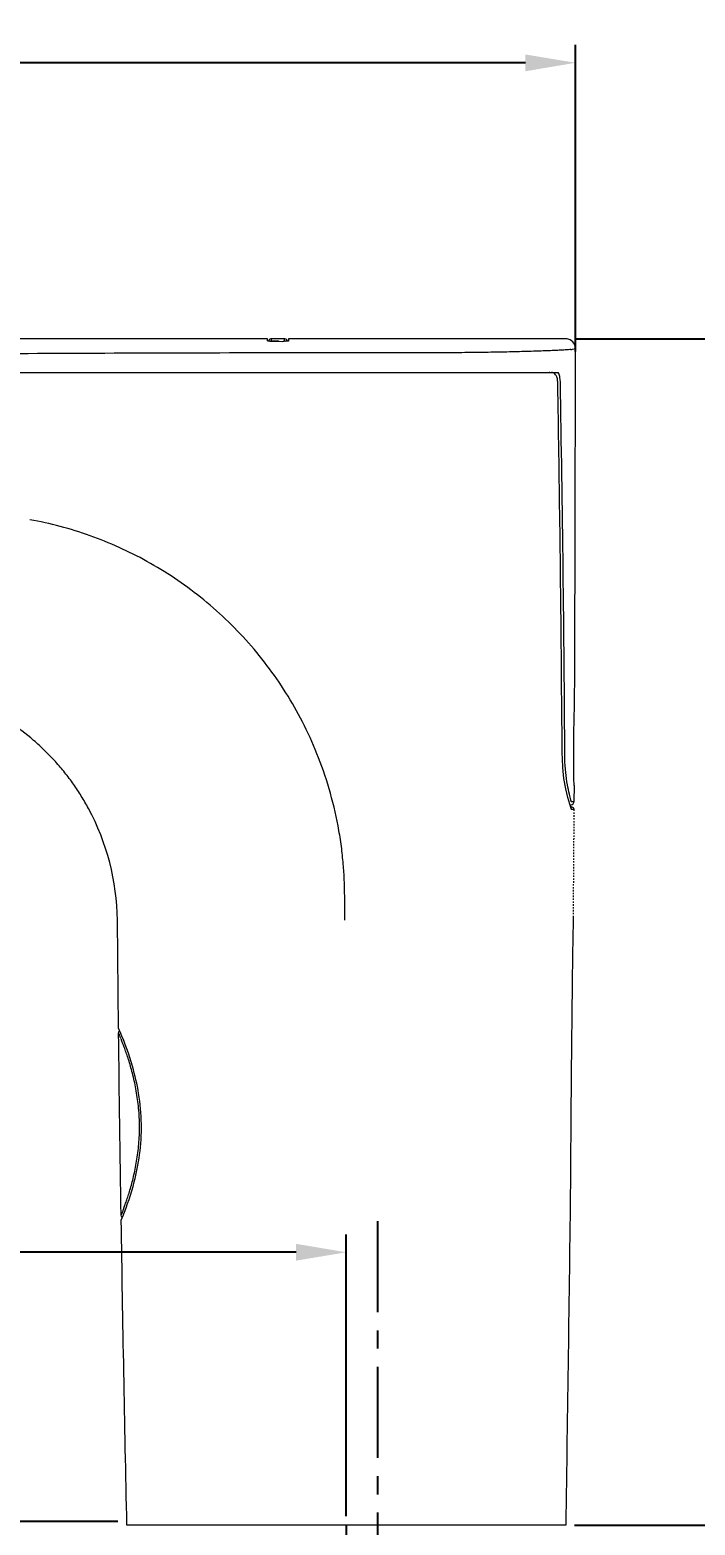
# Model space of a CAD drawing. Header units: millimetres. Extents: x 1613 to 2033, y 365 to 959.
# Drawn here: x 1774.2 to 1820.6, y 732 to 836.2 of the extents above; entities that cross this region are included whole.
import ezdxf

# ---------------------------------------------------------------- set-up
doc = ezdxf.new("R2010")
doc.units = ezdxf.units.MM
doc.header["$LTSCALE"] = 0.1
doc.linetypes.add('CENTERX2', pattern=[101.6, 63.5, -12.7, 12.7, -12.7])
doc.linetypes.add('PDF_IMPORT', pattern=[1, 0.8, -0.2])
doc.layers.add('CENTER', color=1, linetype='CENTERX2')
doc.layers.add('DIM', color=3, linetype='Continuous')
doc.styles.get("Standard").update_dxf_attribs({"font": 'arial.ttf'})
doc.dimstyles.new('ISO-25', dxfattribs={"dimtxt": 3, "dimasz": 3, "dimexe": 1.25, "dimexo": 0.625, "dimgap": 1, "dimtad": 1, "dimtih": 1, "dimtoh": 1, "dimdec": 1, "dimlfac": 1.5, "dimdsep": 46, "dimtxsty": 'Standard', "dimcen": 2.5, "dimclrd": 3, "dimclre": 3, "dimclrt": 256, "dimadec": 0, "dimazin": 0, "dimtfac": 1, "dimtdec": 1, "dimtmove": 0, "dimatfit": 3, "dimfxl": 1, "dimarcsym": 0})

# ---------------------------------------------------------------- blocks, each defined once
blk = doc.blocks.new('*D25')
at = {"layer": 'Defpoints', "color": 0, "transparency": 16777216}
for p in [(1811.54, 814.71), (1855.08, 814.71), (1811.54, 732.04)]:
    blk.add_point(p, dxfattribs=at)
at = {"layer": 'DIM', "color": 3, "lineweight": -2, "transparency": 16777216}
for p, q in [((1812.16, 814.71), (1856.33, 814.71)), ((1855.08, 811.21), (1855.08, 776.13)), ((1855.08, 735.54), (1855.08, 770.62)), ((1812.16, 732.04), (1856.33, 732.04))]:
    blk.add_line(p, q, dxfattribs=at)
at = {"layer": 'DIM', "color": 3, "transparency": 16777216}
for points in [[(1854.5, 811.21), (1855.66, 811.21), (1855.08, 814.71)], [(1854.5, 735.54), (1855.66, 735.54), (1855.08, 732.04)]]:
    blk.add_solid(points, dxfattribs=at)
at = {"layer": 'DIM', "transparency": 16777216, "insert": (1855.08, 773.37), "char_height": 3.5, "attachment_point": 5}
blk.add_mtext('124', dxfattribs=at)
blk = doc.blocks.new('*D26')
at = {"layer": 'Defpoints', "color": 0, "transparency": 16777216}
for p in [(1720.18, 797.32), (1739.14, 797.32), (1780.95, 732.3)]:
    blk.add_point(p, dxfattribs=at)
at = {"layer": 'DIM', "color": 3, "lineweight": -2, "transparency": 16777216}
for p, q in [((1738.51, 797.32), (1718.93, 797.32)), ((1720.18, 793.82), (1720.18, 767.6)), ((1720.18, 735.8), (1720.18, 762.02)), ((1780.33, 732.3), (1718.93, 732.3))]:
    blk.add_line(p, q, dxfattribs=at)
at = {"layer": 'DIM', "color": 3, "transparency": 16777216}
for points in [[(1719.6, 793.82), (1720.76, 793.82), (1720.18, 797.32)], [(1719.6, 735.8), (1720.76, 735.8), (1720.18, 732.3)]]:
    blk.add_solid(points, dxfattribs=at)
at = {"layer": 'DIM', "transparency": 16777216, "insert": (1720.18, 764.81), "char_height": 3.5, "attachment_point": 5}
blk.add_mtext('98', dxfattribs=at)
blk = doc.blocks.new('*D27')
at = {"layer": 'Defpoints', "color": 0, "transparency": 16777216}
for p in [(1738.92, 797.41), (1796.25, 751.05), (1796.25, 732.04)]:
    blk.add_point(p, dxfattribs=at)
at = {"layer": 'DIM', "color": 3, "lineweight": -2, "transparency": 16777216}
for p, q in [((1738.92, 796.79), (1738.92, 749.8)), ((1796.25, 732.66), (1796.25, 752.3)), ((1742.42, 751.05), (1764.08, 751.05)), ((1792.75, 751.05), (1771.09, 751.05))]:
    blk.add_line(p, q, dxfattribs=at)
at = {"layer": 'DIM', "color": 3, "transparency": 16777216}
for points in [[(1742.42, 751.64), (1742.42, 750.47), (1738.92, 751.05)], [(1792.75, 751.64), (1792.75, 750.47), (1796.25, 751.05)]]:
    blk.add_solid(points, dxfattribs=at)
at = {"layer": 'DIM', "transparency": 16777216, "insert": (1767.58, 751.05), "char_height": 3.5, "attachment_point": 5}
blk.add_mtext('86', dxfattribs=at)
blk = doc.blocks.new('*D28')
at = {"layer": 'Defpoints', "color": 0, "transparency": 16777216}
for p in [(1812.23, 833.95), (1715.08, 814.04), (1812.23, 813.2)]:
    blk.add_point(p, dxfattribs=at)
at = {"layer": 'DIM', "color": 3, "lineweight": -2, "transparency": 16777216}
for p, q in [((1715.08, 814.66), (1715.08, 835.2)), ((1812.23, 813.82), (1812.23, 835.2)), ((1718.58, 833.95), (1758.94, 833.95)), ((1808.73, 833.95), (1768.37, 833.95))]:
    blk.add_line(p, q, dxfattribs=at)
at = {"layer": 'DIM', "color": 3, "transparency": 16777216}
for points in [[(1718.58, 834.53), (1718.58, 833.36), (1715.08, 833.95)], [(1808.73, 834.53), (1808.73, 833.36), (1812.23, 833.95)]]:
    blk.add_solid(points, dxfattribs=at)
at = {"layer": 'DIM', "transparency": 16777216, "insert": (1763.66, 833.95), "char_height": 3.5, "attachment_point": 5}
blk.add_mtext('145', dxfattribs=at)

msp = doc.modelspace()

# ---------------------------------------------------------------- linework, layer by layer
at = {"lineweight": 18}
for points in [[(1755.21, 793.591, -0.0000002), (1751.943, 794.465, -0.0008443)], [(1790.752, 814.706), (1753.742, 814.704), (1715.753, 814.706, 0.5565299), (1715.154, 813.74), (1715.78, 812.475, 0.2847449), (1715.961, 812.364), (1810.542, 812.364), (1811.015, 812.364)], [(1811.906, 813.968, -0.0081266), (1811.736, 813.952, -0.0057637), (1811.494, 813.936, -0.0022375), (1811.183, 813.917, -0.0019295), (1810.804, 813.899, -0.0015759), (1810.361, 813.88, -0.0019265), (1809.286, 813.842, -0.0016046), (1807.992, 813.806, -0.0014228), (1806.528, 813.776, -0.0017561), (1804.929, 813.754, -0.0016589), (1803.239, 813.74, -0.0012544), (1798.779, 813.728), (1796.135, 813.728, 0.0015684), (1774.731, 813.679, -0.0008578), (1753.53, 813.579, 0.0002889), (1746.26, 813.558, 0.0003848), (1738.99, 813.53)], [(1791.016, 814.706), (1790.997, 814.705), (1790.927, 814.686), (1790.869, 814.642), (1790.83, 814.581), (1790.828, 814.57, 0.0104086), (1790.91, 814.553), (1791.573, 814.539), (1791.815, 814.537, -0.0000279), (1791.949, 814.548), (1791.949, 814.706), (1791.015, 814.706), (1791.015, 814.562, 0.0683021), (1790.964, 814.556)], [(1811.818, 782.291), (1811.689, 782.749), (1811.544, 783.354), (1811.417, 784.065), (1811.332, 784.84), (1811.308, 785.43, -0.002158), (1811.241, 792.175, 0.0021967), (1810.982, 811.592), (1810.979, 811.724, 0.0685991), (1810.937, 811.999)], [(1811.895, 782.563, -0.0012246), (1811.797, 782.976, -0.0125955), (1811.661, 783.637, -0.0173209), (1811.538, 784.484, -0.0253367), (1811.481, 785.449, 0.0028741), (1811.163, 811.732, 0.0527414), (1811.121, 812.088)], [(1812.118, 783.58), (1812.116, 783.673, -0.0135179), (1812.146, 788.846), (1812.149, 788.936), (1812.164, 791.86), (1812.203, 801.95), (1812.226, 812.364)], [(1796.135, 774.441), (1796.135, 775.861, 0.0078543), (1796.116, 776.841, 0.0106602), (1796.05, 777.956, 0.010939), (1795.925, 779.171, 0.0120908), (1795.733, 780.449, 0.0244317), (1795.138, 783.049, 0.0241468), (1794.317, 785.517, 0.0233406), (1793.327, 787.751, 0.0215983), (1792.188, 789.802, 0.0434221), (1789.44, 793.515, 0.0429231), (1786.088, 796.697, 0.0419798), (1782.355, 799.203, 0.0408979), (1778.391, 800.988, 0.0204537), (1776.305, 801.637, 0.0206064), (1774.2, 802.106)], [(1812.052, 774.465), (1812.026, 772.621, 0.001956), (1811.865, 755.817, -0.0009125), (1811.537, 732.039), (1780.958, 732.039, -0.0013495), (1780.563, 753.29), (1780.635, 753.463, -0.23304), (1780.558, 753.638, -0.0008819), (1780.38, 766.323, -0.2389417), (1780.454, 766.497), (1780.376, 766.678), (1780.292, 774.201, 0.122174), (1778.279, 781.982, 0.0145037), (1777.779, 782.848, 0.0153018), (1777.235, 783.674, 0.0155812), (1776.637, 784.471, 0.0155329), (1775.975, 785.248, 0.0150135), (1775.244, 786.007, 0.0157998), (1774.458, 786.727, 0.0314378), (1772.781, 787.991, 0.0159424)], [(1811.871, 782.108), (1811.907, 782.108, -0.126043), (1812.006, 782.082, -0.1406371), (1812.08, 782.007, -0.1367278), (1812.108, 781.906), (1811.945, 781.906)], [(1780.535, 765.948, 0.006117), (1780.495, 766.045, 0.0101724), (1780.461, 766.128, 0.008541), (1780.432, 766.198)], [(1780.673, 753.557, 0.0320905), (1781.466, 755.952, 0.0295732), (1781.839, 757.845, 0.036925), (1781.967, 759.983, 0.0365865), (1781.775, 762.123, 0.0288409), (1781.349, 764.011, 0.0312053), (1780.493, 766.407)], [(1780.746, 754.128, 0.0031813), (1780.843, 754.393, 0.0046407), (1780.955, 754.708, 0.0040207), (1781.075, 755.074, 0.0066822), (1781.201, 755.486, 0.0152897), (1781.448, 756.442, 0.0171971), (1781.659, 757.538, 0.020391), (1781.799, 758.738, 0.022841), (1781.838, 759.995, 0.0228443), (1781.761, 761.249, 0.0199202), (1781.584, 762.442, 0.0168489), (1781.343, 763.532, 0.0073031), (1781.208, 764.027, 0.007464), (1781.07, 764.482, 0.005116), (1780.934, 764.892, 0.0057093), (1780.803, 765.257, 0.0038889), (1780.685, 765.572, 0.0022913), (1780.58, 765.836)], [(1780.634, 753.834, 0.0086994), (1780.607, 753.764, 0.0111741), (1780.586, 753.71)]]:
    msp.add_lwpolyline(points, format="xyb", dxfattribs=at)
for points in [[(1790.75, 814.563), (1790.752, 814.707)], [(1791.015, 814.562), (1791.067, 814.559), (1791.043, 814.555)], [(1791.514, 814.55), (1791.067, 814.559)], [(1792.143, 814.542), (1792.135, 814.58), (1792.097, 814.641), (1792.04, 814.685), (1791.971, 814.705), (1791.949, 814.706)], [(1792.213, 814.707), (1792.216, 814.548)], [(1811.558, 814.706), (1792.213, 814.706)], [(1812.228, 814.036), (1812.221, 814.127), (1812.157, 814.337), (1812.028, 814.514), (1811.849, 814.641), (1811.638, 814.702), (1811.558, 814.707)], [(1812.003, 813.983), (1812.228, 814.037)], [(1812.226, 812.364), (1812.228, 814.03)], [(1810.388, 812.364), (1810.387, 812.364)], [(1810.423, 812.362), (1810.388, 812.364)], [(1810.542, 812.364), (1810.542, 812.364)], [(1812.118, 783.581), (1812.111, 782.442), (1811.949, 782.442)], [(1811.884, 782.063), (1811.885, 782.061), (1811.818, 782.291)], [(1811.832, 782.242), (1811.91, 782.242), (1811.994, 782.26), (1812.062, 782.311), (1812.103, 782.387), (1812.111, 782.442)], [(1811.887, 782.054), (1811.884, 782.063)], [(1796.135, 774.2), (1796.135, 774.441)], [(1811.865, 755.817), (1811.865, 755.805)]]:
    msp.add_lwpolyline(points, dxfattribs=at)
at = {"linetype": 'PDF_IMPORT', "lineweight": 18, "ltscale": 0.109656}
msp.add_lwpolyline([(1812.107, 781.906), (1812.052, 774.465)], dxfattribs=at)
at = {"lineweight": 18}
for centre, radius, start, end in [((1810.541, 812.019), 0.346, 62.79916, 90.08193), ((1780.264, 766.227), 0.143, 18.99214, 26.67517), ((1780.505, 753.672), 0.0615, 334.92791, 345.10588), ((1780.097, 753.888), 0.52, 337.36039, 339.89836)]:
    msp.add_arc(centre, radius, start, end, dxfattribs=at)
for points in [[(1790.761, 814.56), (1790.758, 814.56), (1790.756, 814.561), (1790.752, 814.561)], [(1790.775, 814.558), (1790.77, 814.559), (1790.765, 814.559), (1790.761, 814.56)], [(1790.792, 814.557), (1790.787, 814.558), (1790.78, 814.558), (1790.775, 814.558)], [(1790.843, 814.555), (1790.826, 814.556), (1790.809, 814.556), (1790.792, 814.557)], [(1792.037, 814.539), (1792.013, 814.538), (1791.991, 814.538), (1791.968, 814.537)], [(1792.097, 814.54), (1792.077, 814.54), (1792.057, 814.539), (1792.037, 814.539)], [(1792.148, 814.542), (1792.131, 814.541), (1792.114, 814.541), (1792.097, 814.54)], [(1792.184, 814.544), (1792.172, 814.543), (1792.16, 814.543), (1792.148, 814.542)], [(1792.198, 814.545), (1792.193, 814.545), (1792.189, 814.545), (1792.184, 814.544)], [(1792.207, 814.547), (1792.204, 814.546), (1792.201, 814.546), (1792.198, 814.545)], [(1792.216, 814.548), (1792.211, 814.547), (1792.209, 814.547), (1792.207, 814.547)], [(1811.906, 813.968), (1811.939, 813.971), (1811.972, 813.975), (1812.003, 813.982)], [(1810.835, 812.21), (1810.798, 812.257), (1810.753, 812.299), (1810.699, 812.326)], [(1810.937, 811.999), (1810.915, 812.074), (1810.882, 812.148), (1810.835, 812.21)], [(1811.121, 812.088), (1811.098, 812.184), (1811.064, 812.278), (1811.015, 812.364)], [(1811.896, 782.026), (1811.895, 782.027), (1811.887, 782.054), (1811.887, 782.054)], [(1811.946, 781.906), (1811.946, 781.951), (1811.92, 782.012), (1811.891, 782.047)], [(1811.908, 782.511), (1811.903, 782.527), (1811.896, 782.545), (1811.894, 782.563)], [(1811.896, 782.026), (1811.905, 782.018), (1811.939, 781.906), (1811.945, 781.906)], [(1811.921, 782.472), (1811.916, 782.485), (1811.912, 782.498), (1811.908, 782.511)], [(1811.948, 782.442), (1811.935, 782.443), (1811.928, 782.458), (1811.921, 782.472)], [(1780.38, 766.323), (1780.381, 766.318), (1780.382, 766.317), (1780.383, 766.315)], [(1780.383, 766.315), (1780.384, 766.313), (1780.385, 766.309), (1780.387, 766.306)], [(1780.387, 766.306), (1780.389, 766.3), (1780.391, 766.296), (1780.393, 766.292)], [(1780.4, 766.274), (1780.403, 766.266), (1780.407, 766.26), (1780.409, 766.252)], [(1780.409, 766.252), (1780.417, 766.235), (1780.424, 766.216), (1780.432, 766.198)], [(1780.493, 766.408), (1780.479, 766.437), (1780.467, 766.467), (1780.454, 766.497)], [(1780.535, 765.948), (1780.55, 765.91), (1780.565, 765.873), (1780.58, 765.836)], [(1780.561, 753.646), (1780.56, 753.644), (1780.56, 753.643), (1780.558, 753.64)], [(1780.57, 753.67), (1780.568, 753.666), (1780.566, 753.661), (1780.564, 753.656)], [(1780.577, 753.688), (1780.575, 753.682), (1780.573, 753.676), (1780.57, 753.67)], [(1780.666, 753.917), (1780.656, 753.889), (1780.644, 753.862), (1780.634, 753.834)], [(1780.635, 753.464), (1780.648, 753.495), (1780.66, 753.526), (1780.673, 753.557)], [(1780.704, 754.016), (1780.691, 753.984), (1780.679, 753.95), (1780.666, 753.917)], [(1780.746, 754.128), (1780.732, 754.091), (1780.718, 754.054), (1780.704, 754.016)]]:
    msp.add_open_spline(points, degree=3, dxfattribs=at)
at = {"layer": 'CENTER'}
for p, q in [((1798.426, 753.228), (1798.426, 698.372)), ((1796.247, 732.039), (1796.247, 699.143))]:
    msp.add_line(p, q, dxfattribs=at)
msp.add_arc((1830.298, 726.469), 10, 90, 180, dxfattribs=at)

# ---------------------------------------------------------------- dimensions: what is measured, and where the dimension line sits
at = {"layer": 'DIM'}
dim = msp.add_linear_dim(base=(1812.227, 833.945), p1=(1715.084, 814.037), p2=(1812.227, 813.197), text='145', dimstyle='ISO-25', override={"dimtxt": 3.5, "dimasz": 3.5, "dimtad": 0}, dxfattribs=at)
dim.commit()
dim.dimension.update_dxf_attribs({"geometry": '*D28', "text_midpoint": (1763.656, 833.945)})
dim = msp.add_linear_dim(base=(1855.08, 814.706), p1=(1811.537, 732.039), p2=(1811.537, 814.706), angle=90, dimstyle='ISO-25', override={"dimtxt": 3.5, "dimasz": 3.5, "dimtad": 0}, dxfattribs=at)
dim.commit()
dim.dimension.update_dxf_attribs({"geometry": '*D25', "text_midpoint": (1855.08, 773.373)})
dim = msp.add_linear_dim(base=(1720.181, 797.321), p1=(1780.953, 732.301), p2=(1739.138, 797.321), angle=90, text='98', dimstyle='ISO-25', override={"dimtxt": 3.5, "dimasz": 3.5, "dimtad": 0}, dxfattribs=at)
dim.commit()
dim.dimension.update_dxf_attribs({"geometry": '*D26', "text_midpoint": (1720.181, 764.811)})
dim = msp.add_linear_dim(base=(1796.247, 751.052), p1=(1738.922, 797.415), p2=(1796.247, 732.039), dimstyle='ISO-25', override={"dimtxt": 3.5, "dimasz": 3.5, "dimtad": 0}, dxfattribs=at)
dim.commit()
dim.dimension.update_dxf_attribs({"geometry": '*D27', "text_midpoint": (1767.585, 751.052)})

doc.saveas('drawing.dxf')
